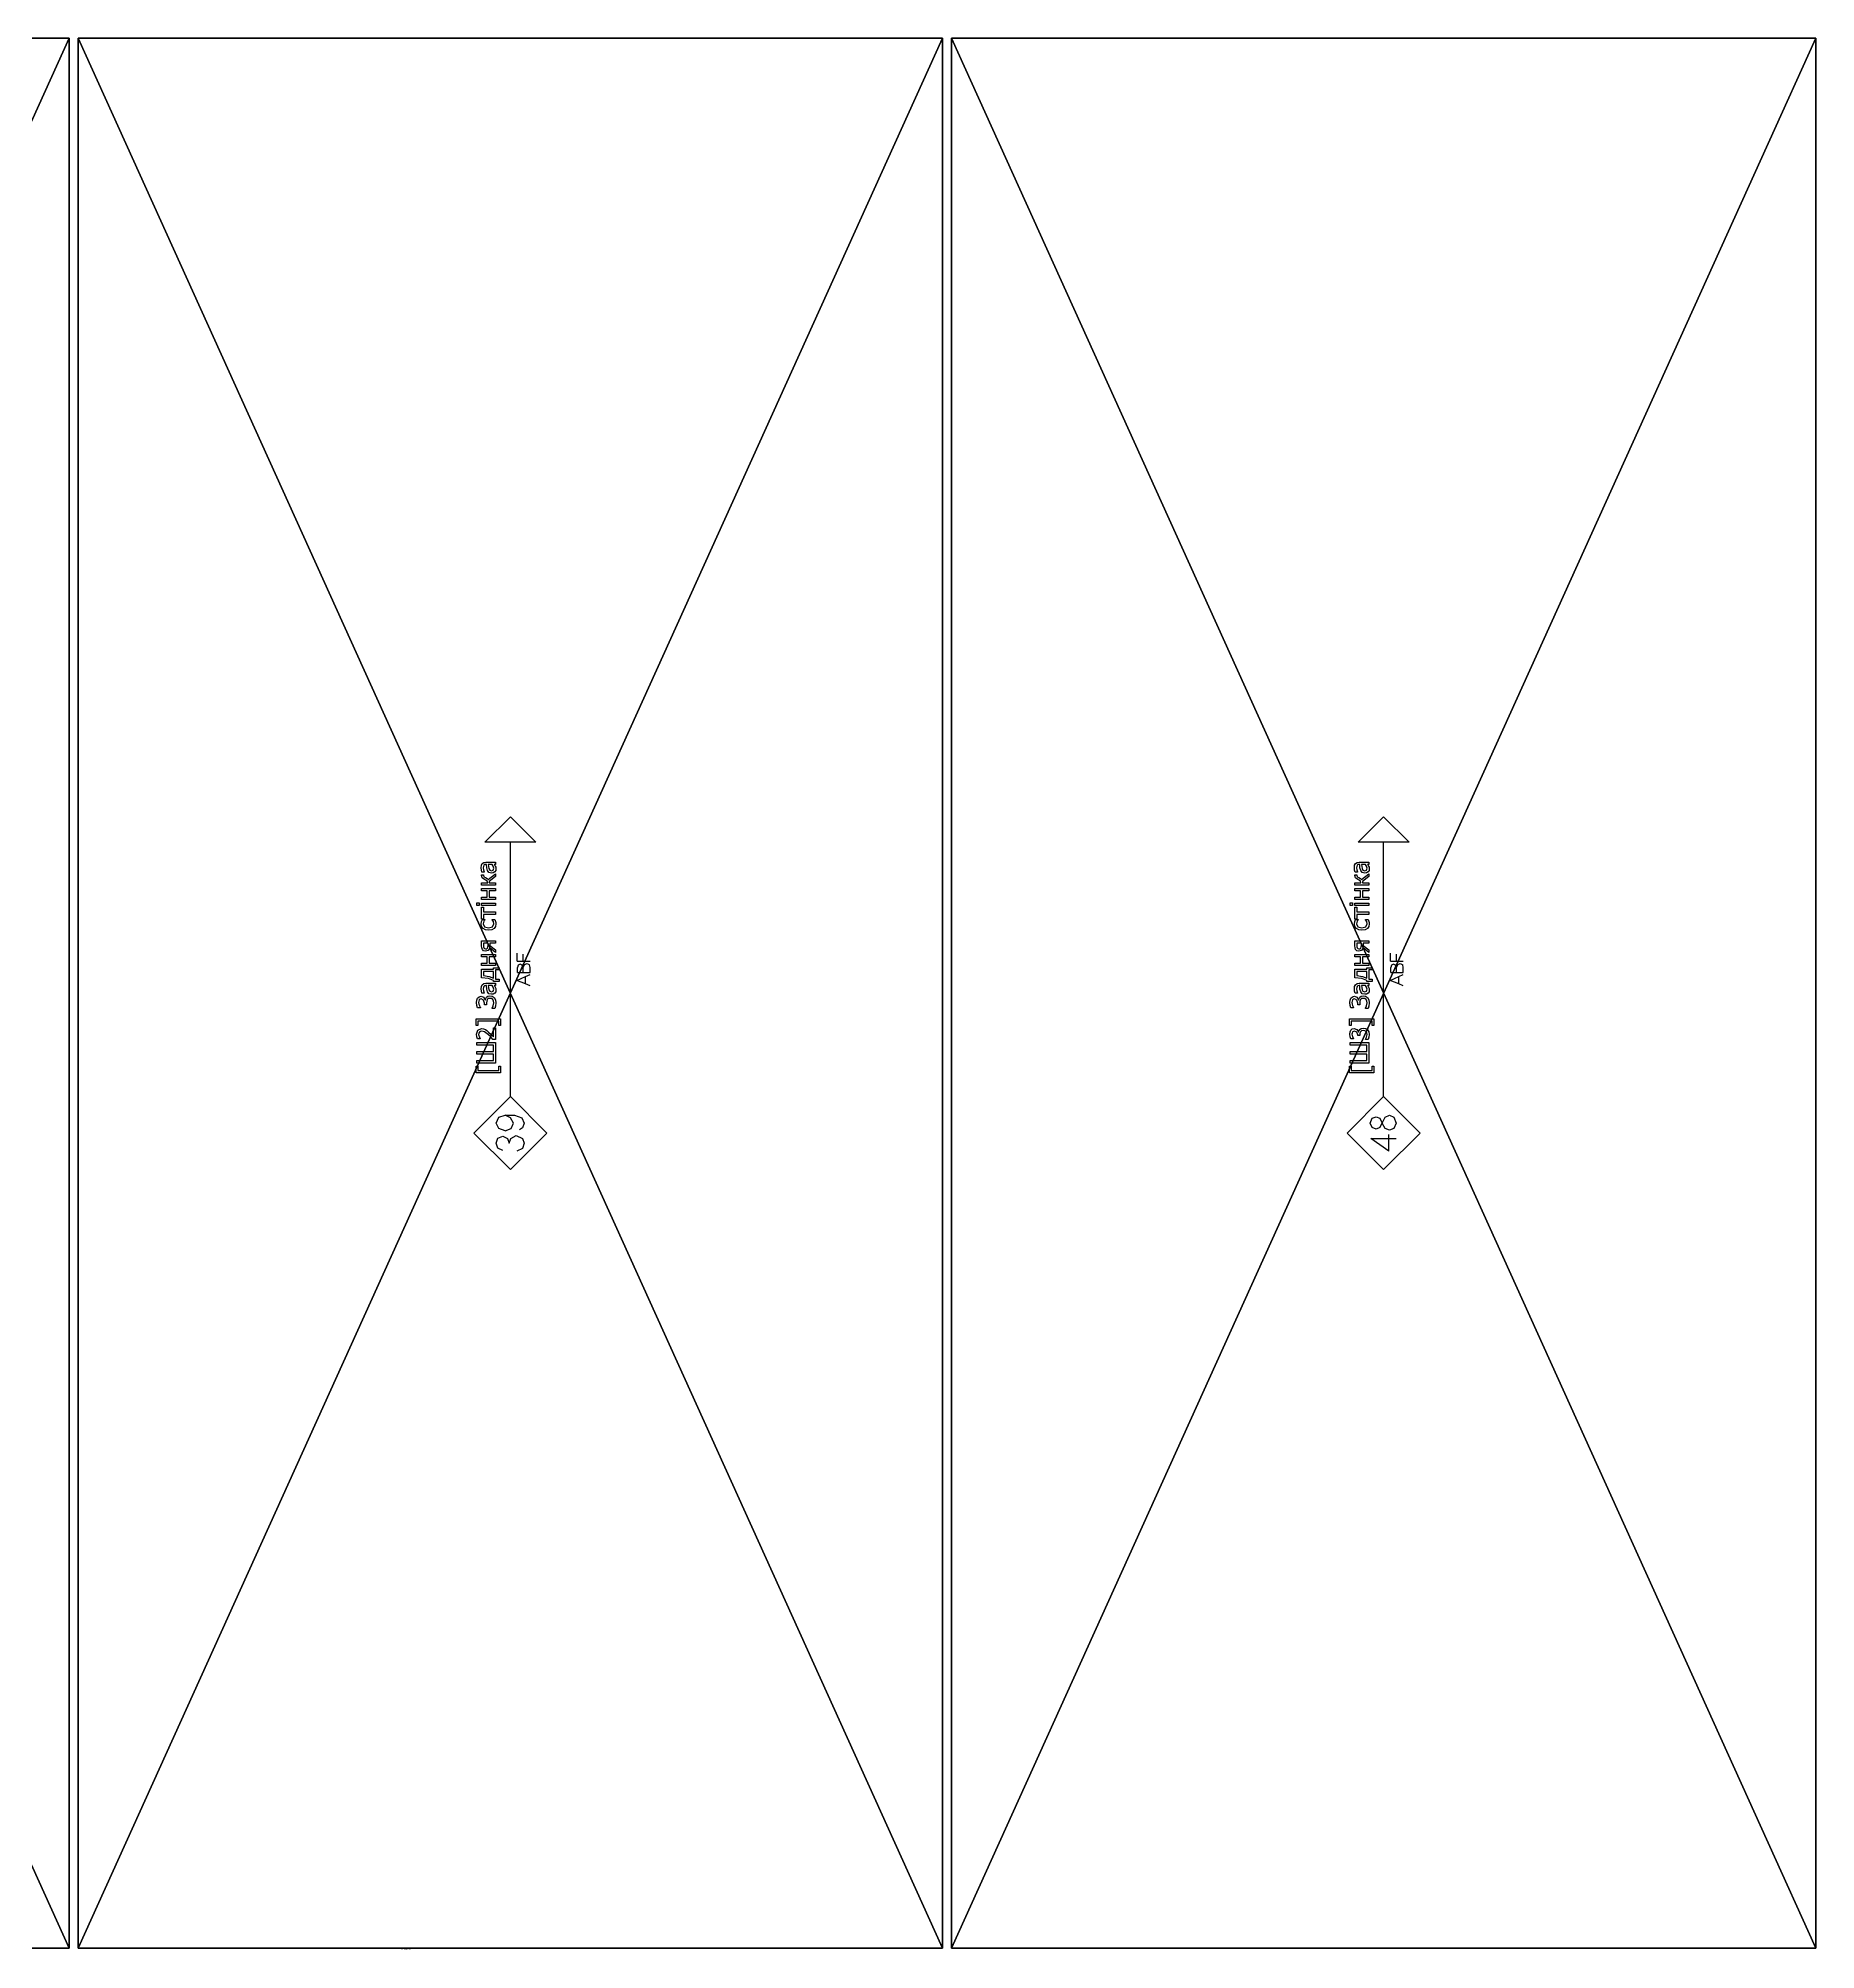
# Model space of a CAD drawing. Header units: millimetres. Extents: x -45532 to 18, y -11338 to 4436.
# Drawn here: x -4242 to -2292, y -2 to 2096 of the extents above; entities that cross this region are included whole.
import ezdxf

# ---------------------------------------------------------------- set-up
doc = ezdxf.new("R2010")
doc.units = ezdxf.units.MM
doc.header["$LTSCALE"] = 25.4
doc.layers.get('0').update_dxf_attribs({"true_color": 0xffffff})
for name, color, linetype, true_color in [('ABF_cuttingLines', 134, 'Continuous', 0x009987), ('ABF_edgeBanding', 252, 'Continuous', 0x777799), ('ABF_Label', 190, 'Continuous', 0x9900ff)]:
    doc.layers.add(name, color=color, linetype=linetype, true_color=true_color)

# ---------------------------------------------------------------- blocks, each defined once
blk = doc.blocks.new('Group1197#1')
at = {"layer": 'ABF_Label', "color": 0}
for p, q in [((-55.5, 6.9), (-55.5, 23.9)), ((-55.5, 23.9), (-50.9, 23.9)), ((-50.9, 22.7), (-53.9, 22.7)), ((-53.9, 22.7), (-53.9, 8.1)), ((-50.9, 23.9), (-50.9, 22.7)), ((-48.7, 10.3), (-48.7, 23.3)), ((-48.7, 23.3), (-47, 23.3)), ((-47, 23.3), (-47, 11.8)), ((-42.4, 11.8), (-42.4, 23.3)), ((-42.4, 23.3), (-40.7, 23.3)), ((-40.7, 23.3), (-40.7, 11.8)), ((-36.2, 11.8), (-36.2, 23.3)), ((-36.2, 23.3), (-34.4, 23.3)), ((-34.4, 23.3), (-34.4, 10.3)), ((-31.9, 22.8), (-30.4, 23.4)), ((-31.9, 21), (-31.9, 22.8)), ((-31.8, 21), (-31.9, 21)), ((-31.2, 21.3), (-31.8, 21)), ((-30.5, 21.7), (-31.2, 21.3)), ((-29.6, 22), (-30.5, 21.7)), ((-30.4, 23.4), (-28.5, 23.6)), ((-28.6, 22.1), (-29.6, 22)), ((-29.6, 16.6), (-29.6, 18.1)), ((-29.6, 18.1), (-29, 18.1)), ((-28.9, 16.6), (-29.6, 16.6)), ((-29, 18.1), (-27.1, 18.6)), ((-27.8, 16.5), (-28.9, 16.6)), ((-27.8, 22), (-28.6, 22.1)), ((-28.5, 23.6), (-27, 23.4)), ((-27, 21.7), (-27.8, 22)), ((-26.9, 16.2), (-27.8, 16.5)), ((-27.1, 18.6), (-26.4, 20.3)), ((-27, 23.4), (-25.8, 22.9)), ((-26.6, 21.1), (-27, 21.7)), ((-25.3, 18.6), (-27, 17.5)), ((-27, 17.5), (-27, 17.4)), ((-27, 17.4), (-26.1, 17.1)), ((-26.3, 15.5), (-26.9, 16.2)), ((-26.4, 20.3), (-26.6, 21.1)), ((-26.1, 14.3), (-26.3, 15.5)), ((-26.3, 13.1), (-26.1, 14.3)), ((-26.1, 17.1), (-25.3, 16.6)), ((-25.8, 22.9), (-24.9, 21.9)), ((-24.6, 20.5), (-25.3, 18.6)), ((-25.3, 16.6), (-24.6, 15.6)), ((-24.9, 21.9), (-24.6, 20.5)), ((-24.6, 15.6), (-24.3, 14.2)), ((-24.3, 14.2), (-24.6, 12.5)), ((-22.5, 22.7), (-22.5, 23.9)), ((-22.5, 23.9), (-17.9, 23.9)), ((-19.4, 22.7), (-22.5, 22.7)), ((-19.4, 8.1), (-19.4, 22.7)), ((-17.9, 23.9), (-17.9, 6.9)), ((-10.2, 22.8), (-8.5, 23.3)), ((-10.2, 20.9), (-10.2, 22.8)), ((-10, 20.9), (-10.2, 20.9)), ((-9.5, 21.2), (-10, 20.9)), ((-8.7, 21.6), (-9.5, 21.2)), ((-7.7, 21.9), (-8.7, 21.6)), ((-8.5, 23.3), (-6.5, 23.6)), ((-8.2, 16.6), (-8.2, 18.1)), ((-8.2, 18.1), (-7, 18.1)), ((-6.8, 16.6), (-8.2, 16.6)), ((-6.6, 22.1), (-7.7, 21.9)), ((-7, 18.1), (-4.8, 18.6)), ((-5.5, 16.5), (-6.8, 16.6)), ((-5.6, 22), (-6.6, 22.1)), ((-6.5, 23.6), (-4.8, 23.4)), ((-4.7, 21.7), (-5.6, 22)), ((-4.5, 16.1), (-5.5, 16.5)), ((-4.8, 23.4), (-3.4, 22.8)), ((-4.8, 18.6), (-3.9, 20.3)), ((-4.1, 21.1), (-4.7, 21.7)), ((-2.8, 18.6), (-4.7, 17.6)), ((-4.7, 17.6), (-4.7, 17.4)), ((-4.7, 17.4), (-3.7, 17.1)), ((-3.8, 15.4), (-4.5, 16.1)), ((-3.9, 20.3), (-4.1, 21.1)), ((-3.6, 14.3), (-3.8, 15.4)), ((-3.8, 13.1), (-3.6, 14.3)), ((-3.7, 17.1), (-2.8, 16.6)), ((-3.4, 22.8), (-2.5, 21.8)), ((-2.1, 20.4), (-2.8, 18.6)), ((-2.8, 16.6), (-2.1, 15.6)), ((-2.5, 21.8), (-2.1, 20.4)), ((-2.1, 15.6), (-1.8, 14.2)), ((-1.8, 14.2), (-2.1, 12.6)), ((-0.8, 13.1), (-0.4, 14.9)), ((-0.4, 14.9), (1, 16)), ((0, 19.9), (1.3, 20.2)), ((0, 18.2), (0, 19.9)), ((0.1, 18.2), (0, 18.2)), ((1.6, 18.7), (0.1, 18.2)), ((1.3, 14.4), (0.9, 13.2)), ((1, 16), (2.9, 16.5)), ((1.3, 20.2), (3, 20.3)), ((2.4, 15), (1.3, 14.4)), ((3, 18.9), (1.6, 18.7)), ((3.9, 15.3), (2.4, 15)), ((2.9, 16.5), (5.4, 16.7)), ((3, 20.3), (4.7, 20.2)), ((3.9, 18.8), (3, 18.9)), ((4.7, 18.5), (3.9, 18.8)), ((5.4, 15.4), (3.9, 15.3)), ((4.7, 20.2), (5.9, 19.6)), ((5.2, 18), (4.7, 18.5)), ((5.4, 17), (5.2, 18)), ((5.4, 16.7), (5.4, 17)), ((5.4, 12.7), (5.4, 15.4)), ((5.9, 19.6), (6.7, 18.5)), ((6.7, 18.5), (7, 17)), ((7, 17), (7, 10.3)), ((8.8, 11.7), (10.2, 15.3)), ((10.2, 15.3), (10.7, 20.1)), ((11.7, 14.7), (10.5, 11.7)), ((10.7, 20.1), (16.7, 20.1)), ((12.3, 18.7), (11.7, 14.7)), ((15.1, 18.7), (12.3, 18.7)), ((15.1, 11.7), (15.1, 18.7)), ((16.7, 20.1), (16.7, 11.7)), ((19.3, 10.3), (19.3, 20.1)), ((19.3, 20.1), (21, 20.1)), ((21, 20.1), (21, 16.1)), ((21, 16.1), (25.4, 16.1)), ((25.4, 14.7), (21, 14.7)), ((21, 14.7), (21, 10.3)), ((25.4, 16.1), (25.4, 20.1)), ((25.4, 20.1), (27, 20.1)), ((25.4, 10.3), (25.4, 14.7)), ((27, 20.1), (27, 10.3)), ((28.4, 10.3), (31.6, 14.3)), ((29.2, 17.3), (29.5, 18.6)), ((29.8, 15.4), (29.2, 17.3)), ((29.5, 18.6), (30.4, 19.5)), ((31.6, 14.3), (29.8, 15.4)), ((33.2, 14.2), (30.3, 10.3)), ((30.4, 19.5), (31.5, 19.9)), ((31.1, 17.9), (30.9, 17.2)), ((30.9, 17.2), (31, 16.5)), ((31, 16.5), (31.4, 15.9)), ((31.5, 18.5), (31.1, 17.9)), ((31.4, 15.9), (32.2, 15.6)), ((31.5, 19.9), (33, 20.1)), ((32.2, 18.7), (31.5, 18.5)), ((33.1, 18.8), (32.2, 18.7)), ((32.2, 15.6), (33.1, 15.5)), ((33, 20.1), (36.5, 20.1)), ((34.9, 18.8), (33.1, 18.8)), ((33.1, 15.5), (34.9, 15.5)), ((34.9, 14.2), (33.2, 14.2)), ((34.9, 15.5), (34.9, 18.8)), ((34.9, 10.3), (34.9, 14.2)), ((36.5, 20.1), (36.5, 10.3)), ((43.8, 15.2), (44.2, 17.4)), ((44.2, 12.9), (43.8, 15.2)), ((44.2, 17.4), (45.1, 19)), ((45.1, 19), (46.5, 20)), ((46.3, 17.9), (45.5, 15.2)), ((45.5, 15.2), (46.3, 12.5)), ((48.4, 18.9), (46.3, 17.9)), ((46.5, 20), (48.4, 20.3)), ((48.4, 20.3), (49.9, 20.1)), ((49.2, 18.7), (48.4, 18.9)), ((50.1, 18.4), (49.2, 18.7)), ((49.9, 20.1), (51.3, 19.5)), ((50.7, 18), (50.1, 18.4)), ((51.2, 17.7), (50.7, 18)), ((51.3, 17.7), (51.2, 17.7)), ((51.3, 19.5), (51.3, 17.7)), ((51.6, 18.6), (51.6, 20.1)), ((51.6, 20.1), (59.9, 20.1)), ((54.9, 18.6), (51.6, 18.6)), ((54.9, 10.3), (54.9, 18.6)), ((59.9, 18.6), (56.6, 18.6)), ((56.6, 18.6), (56.6, 10.3)), ((59.9, 20.1), (59.9, 18.6)), ((61.1, 21.7), (61.1, 23.4)), ((61.1, 23.4), (62.9, 23.4)), ((62.9, 21.7), (61.1, 21.7)), ((61.2, 10.3), (61.2, 20.1)), ((61.2, 20.1), (62.8, 20.1)), ((62.8, 20.1), (62.8, 10.3)), ((62.9, 23.4), (62.9, 21.7)), ((65.2, 10.3), (65.2, 20.1)), ((65.2, 20.1), (66.9, 20.1)), ((66.9, 20.1), (66.9, 16.1)), ((66.9, 16.1), (71.3, 16.1)), ((71.3, 14.7), (66.9, 14.7)), ((66.9, 14.7), (66.9, 10.3)), ((71.3, 16.1), (71.3, 20.1)), ((71.3, 20.1), (73, 20.1)), ((71.3, 10.3), (71.3, 14.7)), ((73, 20.1), (73, 10.3)), ((75.3, 10.3), (75.3, 20.1)), ((75.3, 20.1), (77, 20.1)), ((77, 20.1), (77, 15.8)), ((77, 15.8), (78.1, 16.1)), ((77.8, 14.8), (77, 14.8)), ((77, 14.8), (77, 10.3)), ((81.2, 10.3), (77.8, 14.8)), ((78.1, 16.1), (78.8, 17.1)), ((78.8, 17.1), (79.1, 17.6)), ((79.1, 17.6), (79.2, 18.1)), ((79.2, 18.1), (80.3, 19.6)), ((80, 16.1), (79.2, 15.5)), ((79.2, 15.5), (83.2, 10.3)), ((80.5, 17.3), (80, 16.1)), ((80.3, 19.6), (82.1, 20.1)), ((81.1, 18.4), (80.5, 17.3)), ((82.2, 18.7), (81.1, 18.4)), ((82.1, 20.1), (82.5, 20.1)), ((82.5, 18.7), (82.2, 18.7)), ((82.5, 20.1), (82.5, 18.7)), ((83.6, 13.1), (84, 14.9)), ((84, 14.9), (85.4, 16)), ((84.4, 19.9), (85.7, 20.2)), ((84.4, 18.2), (84.4, 19.9)), ((84.5, 18.2), (84.4, 18.2)), ((86, 18.7), (84.5, 18.2)), ((85.7, 14.4), (85.3, 13.2)), ((85.4, 16), (87.3, 16.5)), ((85.7, 20.2), (87.4, 20.3)), ((86.8, 15), (85.7, 14.4)), ((87.4, 18.9), (86, 18.7)), ((88.3, 15.3), (86.8, 15)), ((87.3, 16.5), (89.7, 16.7)), ((87.4, 20.3), (89.1, 20.2)), ((88.3, 18.8), (87.4, 18.9)), ((89.1, 18.5), (88.3, 18.8)), ((89.7, 15.4), (88.3, 15.3)), ((89.1, 20.2), (90.3, 19.6)), ((89.6, 18), (89.1, 18.5)), ((89.7, 17), (89.6, 18)), ((89.7, 16.7), (89.7, 17)), ((89.7, 12.7), (89.7, 15.4)), ((90.3, 19.6), (91.1, 18.5)), ((91.1, 18.5), (91.4, 17)), ((91.4, 17), (91.4, 10.3)), ((-110, -3.7), (-101.3, 9)), ((-101.3, 9), (-101.3, -3.7)), ((-94.7, 5.2), (-93.6, 8)), ((-93.6, 2.7), (-94.7, 5.2)), ((-94.3, -1), (-90.5, 1.1)), ((-93.6, 8), (-90.5, 9.3)), ((-93.6, 2.7), (-90.5, 1.1)), ((-90.5, 9.3), (-87.2, 8)), ((-87.2, 2.7), (-90.5, 1.1)), ((-90.5, 1.1), (-86.3, -1)), ((-87.2, 8), (-86.1, 5.2)), ((-86.1, 5.2), (-87.2, 2.7)), ((-72.1, 0), (105.2, 0)), ((-50.9, 6.9), (-55.5, 6.9)), ((-53.9, 8.1), (-50.9, 8.1)), ((-50.9, 8.1), (-50.9, 6.9)), ((-34.4, 10.3), (-48.7, 10.3)), ((-47, 11.8), (-42.4, 11.8)), ((-40.7, 11.8), (-36.2, 11.8)), ((-32.3, 10.8), (-32.3, 12.7)), ((-32.3, 12.7), (-32.1, 12.7)), ((-30.6, 10.3), (-32.3, 10.8)), ((-32.1, 12.7), (-30.7, 11.9)), ((-30.7, 11.9), (-28.8, 11.5)), ((-28.7, 10), (-30.6, 10.3)), ((-28.8, 11.5), (-27.7, 11.7)), ((-26.9, 10.3), (-28.7, 10)), ((-27.7, 11.7), (-26.8, 12.3)), ((-25.5, 11.2), (-26.9, 10.3)), ((-26.8, 12.3), (-26.3, 13.1)), ((-24.6, 12.5), (-25.5, 11.2)), ((-22.5, 6.9), (-22.5, 8.1)), ((-22.5, 8.1), (-19.4, 8.1)), ((-17.9, 6.9), (-22.5, 6.9)), ((-10.6, 10.8), (-10.6, 12.7)), ((-10.6, 12.7), (-10.5, 12.7)), ((-9, 10.3), (-10.6, 10.8)), ((-10.5, 12.7), (-8.8, 11.9)), ((-6.7, 10.1), (-9, 10.3)), ((-8.8, 11.9), (-6.7, 11.6)), ((-6.7, 11.6), (-5.5, 11.7)), ((-4.7, 10.4), (-6.7, 10.1)), ((-5.5, 11.7), (-4.4, 12.3)), ((-3.1, 11.2), (-4.7, 10.4)), ((-4.4, 12.3), (-3.8, 13.1)), ((-2.1, 12.6), (-3.1, 11.2)), ((-0.6, 11.9), (-0.8, 13.1)), ((0.1, 10.9), (-0.6, 11.9)), ((1, 10.2), (0.1, 10.9)), ((0.9, 13.2), (1.4, 12)), ((2.2, 10), (1, 10.2)), ((1.4, 12), (2.8, 11.5)), ((3.3, 10.1), (2.2, 10)), ((2.8, 11.5), (4.2, 11.9)), ((4.2, 10.5), (3.3, 10.1)), ((4.2, 11.9), (5.4, 12.7)), ((4.8, 10.9), (4.2, 10.5)), ((5.4, 11.3), (4.8, 10.9)), ((5.4, 10.3), (5.4, 11.3)), ((7, 10.3), (5.4, 10.3)), ((8.2, 7.9), (8.2, 11.7)), ((8.2, 11.7), (8.8, 11.7)), ((9.7, 7.9), (8.2, 7.9)), ((16.2, 10.3), (9.7, 10.3)), ((9.7, 10.3), (9.7, 7.9)), ((10.5, 11.7), (15.1, 11.7)), ((16.2, 7.9), (16.2, 10.3)), ((17.7, 7.9), (16.2, 7.9)), ((16.7, 11.7), (17.7, 11.7)), ((17.7, 11.7), (17.7, 7.9)), ((21, 10.3), (19.3, 10.3)), ((27, 10.3), (25.4, 10.3)), ((30.3, 10.3), (28.4, 10.3)), ((36.5, 10.3), (34.9, 10.3)), ((45.1, 11.3), (44.2, 12.9)), ((46.5, 10.4), (45.1, 11.3)), ((46.3, 12.5), (48.4, 11.5)), ((48.4, 10.1), (46.5, 10.4)), ((48.4, 11.5), (49.9, 11.8)), ((49.2, 10.1), (48.4, 10.1)), ((50, 10.3), (49.2, 10.1)), ((49.9, 11.8), (51.2, 12.7)), ((50.7, 10.6), (50, 10.3)), ((51.3, 10.8), (50.7, 10.6)), ((51.2, 12.7), (51.3, 12.7)), ((51.3, 12.7), (51.3, 10.8)), ((56.6, 10.3), (54.9, 10.3)), ((62.8, 10.3), (61.2, 10.3)), ((66.9, 10.3), (65.2, 10.3)), ((73, 10.3), (71.3, 10.3)), ((77, 10.3), (75.3, 10.3)), ((83.2, 10.3), (81.2, 10.3)), ((83.8, 11.9), (83.6, 13.1)), ((84.5, 10.9), (83.8, 11.9)), ((85.4, 10.2), (84.5, 10.9)), ((85.3, 13.2), (85.8, 12)), ((86.6, 10), (85.4, 10.2)), ((85.8, 12), (87.1, 11.5)), ((87.7, 10.1), (86.6, 10)), ((87.1, 11.5), (88.6, 11.9)), ((88.5, 10.5), (87.7, 10.1)), ((89.2, 10.9), (88.5, 10.5)), ((88.6, 11.9), (89.7, 12.7)), ((89.7, 11.3), (89.2, 10.9)), ((89.7, 10.3), (89.7, 11.3)), ((91.4, 10.3), (89.7, 10.3)), ((-110, -3.7), (-101.3, -3.7)), ((-101.3, -3.7), (-98.4, -3.7)), ((-101.3, -3.7), (-101.3, -8.8)), ((-95.5, -4), (-94.3, -1)), ((-94.3, -7.1), (-95.5, -4)), ((-90.5, -8.8), (-94.3, -7.1)), ((-86.3, -7.1), (-90.5, -8.8)), ((-86.3, -1), (-85.1, -4)), ((-85.1, -4), (-86.3, -7.1)), ((5.2, -13.7), (6.5, -10.6)), ((6.5, -10.6), (8.9, -4.6)), ((6.5, -10.6), (11.6, -10.6)), ((8.9, -4.6), (11.6, -10.6)), ((11.6, -10.6), (13, -13.7)), ((14.5, -4.9), (18, -4.9)), ((14.5, -4.9), (14.5, -9)), ((14.5, -9), (14.5, -13.7)), ((14.5, -9), (18, -9)), ((19.5, -5.4), (18, -4.9)), ((18, -9), (19.6, -8.3)), ((18, -9), (20, -9.9)), ((20.3, -6.8), (19.5, -5.4)), ((19.6, -8.3), (20.3, -6.8)), ((20.7, -11.6), (19.8, -13.4)), ((20, -9.9), (20.7, -11.6)), ((22.3, -4.8), (22.3, -9)), ((22.3, -4.8), (27.8, -4.8)), ((22.3, -9), (27.1, -9)), ((22.3, -9), (22.3, -13.7)), ((14.5, -13.7), (18, -13.7)), ((18, -13.7), (19.8, -13.4))]:
    blk.add_line(p, q, dxfattribs=at)
for points in [[(-72.1, 0, 0), (-97.5, -25.4, 0), (-122.9, 0, 0), (-97.5, 25.4, 0), (-72.1, 0, 0)], [(105.2, 17.8, 0), (122.9, 0, 0), (105.2, -17.8, 0), (105.2, 17.8, 0)]]:
    blk.add_polyline3d(points, close=True, dxfattribs=at)
blk = doc.blocks.new('Group1709#1')
at = {"layer": 'ABF_cuttingLines', "color": 0}
blk.add_polyline3d([(4432.7, 2096.5, 0), (3484.7, 2096.5, 0), (3484.7, 0.5, 0), (4432.7, 0.5, 0), (4432.7, 2096.5, 0)], close=True, dxfattribs=at)
blk = doc.blocks.new('_____ ______#22')
at = {"layer": 'ABF_cuttingLines', "color": 0}
for p, q in [((4432.7, 2096.5), (3484.7, 2096.5)), ((3484.7, 2096.5), (3484.7, 0.5)), ((4432.7, 2096.5, 3), (3484.7, 2096.5, 3)), ((3484.7, 2096.5, 3), (3484.7, 0.5, 3)), ((4432.7, 2096.5), (3484.7, 2096.5)), ((3484.7, 2096.5), (3484.7, 2096.5, 3)), ((4432.7, 2096.5, 3), (3484.7, 2096.5, 3)), ((3484.7, 2096.5), (3484.7, 0.5)), ((3484.7, 2096.5, 3), (3484.7, 0.5, 3)), ((3484.7, 2096.5), (3484.7, 2096.5, 3)), ((4432.7, 0.5), (4432.7, 2096.5)), ((4432.7, 0.5, 3), (4432.7, 2096.5, 3)), ((4432.7, 2096.5), (4432.7, 2096.5, 3)), ((4432.7, 0.5), (4432.7, 2096.5)), ((4432.7, 2096.5), (4432.7, 2096.5, 3)), ((4432.7, 0.5, 3), (4432.7, 2096.5, 3)), ((3484.7, 0.5), (4432.7, 0.5)), ((3484.7, 0.5, 3), (4432.7, 0.5, 3)), ((3484.7, 0.5), (3484.7, 0.5, 3)), ((3484.7, 0.5), (4432.7, 0.5)), ((3484.7, 0.5, 3), (4432.7, 0.5, 3)), ((3484.7, 0.5), (3484.7, 0.5, 3)), ((4432.7, 0.5), (4432.7, 0.5, 3)), ((4432.7, 0.5), (4432.7, 0.5, 3))]:
    blk.add_line(p, q, dxfattribs=at)
blk.add_blockref('Group1709#1', (0, 0, 3), dxfattribs=at)
at = {"layer": 'ABF_Label', "color": 0, "xscale": 1.574803149606299, "yscale": 1.574803149606299, "rotation": 90}
blk.add_blockref('Group1197#1', (3958.7, 1048.5, 3), dxfattribs=at)
at = {"color": 0}
mesh = blk.add_polyface(dxfattribs=at)
corners = [(4432.7, 2096.5), (3484.7, 0.5), (3484.7, 2096.5), (4432.7, 0.5)]
mesh.append_faces([[corners[k] for k in face] for face in [(0, 1, 2), (1, 0, 3)]], dxfattribs={"vtx0": -1, "color": 0})
at = {"color": 7, "true_color": 0xffffff}
mesh = blk.add_polyface(dxfattribs=at)
corners = [(4432.7, 0.5, 3), (3484.7, 2096.5, 3), (3484.7, 0.5, 3), (4432.7, 2096.5, 3)]
mesh.append_faces([[corners[k] for k in face] for face in [(0, 1, 2), (1, 0, 3)]], dxfattribs={"vtx0": -1, "color": 7})
at = {"color": 0}
mesh = blk.add_polyface(dxfattribs=at)
corners = [(3484.7, 2096.5, 3), (4432.7, 2096.5), (3484.7, 2096.5), (4432.7, 2096.5, 3)]
mesh.append_faces([[corners[k] for k in face] for face in [(0, 1, 2), (1, 0, 3)]], dxfattribs={"vtx0": -1, "color": 0})
mesh = blk.add_polyface(dxfattribs=at)
corners = [(3484.7, 2096.5, 3), (3484.7, 0.5), (3484.7, 0.5, 3), (3484.7, 2096.5)]
mesh.append_faces([[corners[k] for k in face] for face in [(0, 1, 2), (1, 0, 3)]], dxfattribs={"vtx0": -1, "color": 0})
mesh = blk.add_polyface(dxfattribs=at)
corners = [(4432.7, 2096.5), (4432.7, 0.5, 3), (4432.7, 0.5), (4432.7, 2096.5, 3)]
mesh.append_faces([[corners[k] for k in face] for face in [(0, 1, 2), (1, 0, 3)]], dxfattribs={"vtx0": -1, "color": 0})
mesh = blk.add_polyface(dxfattribs=at)
corners = [(4432.7, 0.5, 3), (3484.7, 0.5), (4432.7, 0.5), (3484.7, 0.5, 3)]
mesh.append_faces([[corners[k] for k in face] for face in [(0, 1, 2), (1, 0, 3)]], dxfattribs={"vtx0": -1, "color": 0})
blk = doc.blocks.new('Group1179#1')
at = {"layer": 'ABF_Label', "color": 0}
for p, q in [((-55.5, 6.9), (-55.5, 23.9)), ((-55.5, 23.9), (-50.9, 23.9)), ((-50.9, 22.7), (-53.9, 22.7)), ((-53.9, 22.7), (-53.9, 8.1)), ((-50.9, 23.9), (-50.9, 22.7)), ((-48.7, 10.3), (-48.7, 23.3)), ((-48.7, 23.3), (-47, 23.3)), ((-47, 23.3), (-47, 11.8)), ((-42.4, 11.8), (-42.4, 23.3)), ((-42.4, 23.3), (-40.7, 23.3)), ((-40.7, 23.3), (-40.7, 11.8)), ((-36.2, 11.8), (-36.2, 23.3)), ((-36.2, 23.3), (-34.4, 23.3)), ((-34.4, 23.3), (-34.4, 10.3)), ((-32.2, 12.1), (-30.5, 13.7)), ((-31.9, 22.8), (-30.4, 23.3)), ((-31.9, 21), (-31.9, 22.8)), ((-31.8, 21), (-31.9, 21)), ((-31.2, 21.3), (-31.8, 21)), ((-30.5, 21.7), (-31.2, 21.3)), ((-29.6, 22), (-30.5, 21.7)), ((-30.5, 13.7), (-29, 15.3)), ((-30.4, 23.3), (-28.5, 23.6)), ((-28.7, 22.1), (-29.6, 22)), ((-29, 15.3), (-27, 17.9)), ((-27.1, 15.2), (-28.9, 13.3)), ((-27.8, 22), (-28.7, 22.1)), ((-28.5, 23.6), (-25.7, 22.6)), ((-27.1, 21.6), (-27.8, 22)), ((-26.6, 20.9), (-27.1, 21.6)), ((-26.1, 16.3), (-27.1, 15.2)), ((-27, 17.9), (-26.4, 19.9)), ((-26.4, 19.9), (-26.6, 20.9)), ((-25.3, 17.4), (-26.1, 16.3)), ((-25.7, 22.6), (-24.7, 20)), ((-24.8, 18.6), (-25.3, 17.4)), ((-24.7, 20), (-24.8, 18.6)), ((-22.5, 22.7), (-22.5, 23.9)), ((-22.5, 23.9), (-17.9, 23.9)), ((-19.4, 22.7), (-22.5, 22.7)), ((-19.4, 8.1), (-19.4, 22.7)), ((-17.9, 23.9), (-17.9, 6.9)), ((-10.2, 22.8), (-8.5, 23.3)), ((-10.2, 20.9), (-10.2, 22.8)), ((-10, 20.9), (-10.2, 20.9)), ((-9.5, 21.2), (-10, 20.9)), ((-8.7, 21.6), (-9.5, 21.2)), ((-7.7, 21.9), (-8.7, 21.6)), ((-8.5, 23.3), (-6.5, 23.6)), ((-8.2, 16.6), (-8.2, 18.1)), ((-8.2, 18.1), (-7, 18.1)), ((-6.8, 16.6), (-8.2, 16.6)), ((-6.6, 22.1), (-7.7, 21.9)), ((-7, 18.1), (-4.8, 18.6)), ((-5.5, 16.5), (-6.8, 16.6)), ((-5.6, 22), (-6.6, 22.1)), ((-6.5, 23.6), (-4.8, 23.4)), ((-4.7, 21.7), (-5.6, 22)), ((-4.5, 16.1), (-5.5, 16.5)), ((-4.8, 23.4), (-3.4, 22.8)), ((-4.8, 18.6), (-3.9, 20.3)), ((-4.1, 21.1), (-4.7, 21.7)), ((-2.8, 18.6), (-4.7, 17.6)), ((-4.7, 17.6), (-4.7, 17.4)), ((-4.7, 17.4), (-3.7, 17.1)), ((-3.8, 15.4), (-4.5, 16.1)), ((-3.9, 20.3), (-4.1, 21.1)), ((-3.6, 14.3), (-3.8, 15.4)), ((-3.8, 13.1), (-3.6, 14.3)), ((-3.7, 17.1), (-2.8, 16.6)), ((-3.4, 22.8), (-2.5, 21.8)), ((-2.1, 20.4), (-2.8, 18.6)), ((-2.8, 16.6), (-2.1, 15.6)), ((-2.5, 21.8), (-2.1, 20.4)), ((-2.1, 15.6), (-1.8, 14.2)), ((-1.8, 14.2), (-2.1, 12.6)), ((-0.8, 13.1), (-0.4, 14.9)), ((-0.4, 14.9), (1, 16)), ((0, 19.9), (1.3, 20.2)), ((0, 18.2), (0, 19.9)), ((0.1, 18.2), (0, 18.2)), ((1.6, 18.7), (0.1, 18.2)), ((1.3, 14.4), (0.9, 13.2)), ((1, 16), (2.9, 16.5)), ((1.3, 20.2), (3, 20.3)), ((2.4, 15), (1.3, 14.4)), ((3, 18.9), (1.6, 18.7)), ((3.9, 15.3), (2.4, 15)), ((2.9, 16.5), (5.4, 16.7)), ((3, 20.3), (4.7, 20.2)), ((3.9, 18.8), (3, 18.9)), ((4.7, 18.5), (3.9, 18.8)), ((5.4, 15.4), (3.9, 15.3)), ((4.7, 20.2), (5.9, 19.6)), ((5.2, 18), (4.7, 18.5)), ((5.4, 17), (5.2, 18)), ((5.4, 16.7), (5.4, 17)), ((5.4, 12.7), (5.4, 15.4)), ((5.9, 19.6), (6.7, 18.5)), ((6.7, 18.5), (7, 17)), ((7, 17), (7, 10.3)), ((8.8, 11.7), (10.2, 15.3)), ((10.2, 15.3), (10.7, 20.1)), ((11.7, 14.7), (10.5, 11.7)), ((10.7, 20.1), (16.7, 20.1)), ((12.3, 18.7), (11.7, 14.7)), ((15.1, 18.7), (12.3, 18.7)), ((15.1, 11.7), (15.1, 18.7)), ((16.7, 20.1), (16.7, 11.7)), ((19.3, 10.3), (19.3, 20.1)), ((19.3, 20.1), (21, 20.1)), ((21, 20.1), (21, 16.1)), ((21, 16.1), (25.4, 16.1)), ((25.4, 14.7), (21, 14.7)), ((21, 14.7), (21, 10.3)), ((25.4, 16.1), (25.4, 20.1)), ((25.4, 20.1), (27, 20.1)), ((25.4, 10.3), (25.4, 14.7)), ((27, 20.1), (27, 10.3)), ((28.4, 10.3), (31.6, 14.3)), ((29.2, 17.3), (29.5, 18.6)), ((29.8, 15.4), (29.2, 17.3)), ((29.5, 18.6), (30.4, 19.5)), ((31.6, 14.3), (29.8, 15.4)), ((33.2, 14.2), (30.3, 10.3)), ((30.4, 19.5), (31.5, 19.9)), ((31.1, 17.9), (30.9, 17.2)), ((30.9, 17.2), (31, 16.5)), ((31, 16.5), (31.4, 15.9)), ((31.5, 18.5), (31.1, 17.9)), ((31.4, 15.9), (32.2, 15.6)), ((31.5, 19.9), (33, 20.1)), ((32.2, 18.7), (31.5, 18.5)), ((33.1, 18.8), (32.2, 18.7)), ((32.2, 15.6), (33.1, 15.5)), ((33, 20.1), (36.5, 20.1)), ((34.9, 18.8), (33.1, 18.8)), ((33.1, 15.5), (34.9, 15.5)), ((34.9, 14.2), (33.2, 14.2)), ((34.9, 15.5), (34.9, 18.8)), ((34.9, 10.3), (34.9, 14.2)), ((36.5, 20.1), (36.5, 10.3)), ((43.8, 15.2), (44.2, 17.4)), ((44.2, 12.9), (43.8, 15.2)), ((44.2, 17.4), (45.1, 19)), ((45.1, 19), (46.5, 20)), ((46.3, 17.9), (45.5, 15.2)), ((45.5, 15.2), (46.3, 12.5)), ((48.4, 18.9), (46.3, 17.9)), ((46.5, 20), (48.4, 20.3)), ((48.4, 20.3), (49.9, 20.1)), ((49.2, 18.7), (48.4, 18.9)), ((50.1, 18.4), (49.2, 18.7)), ((49.9, 20.1), (51.3, 19.5)), ((50.7, 18), (50.1, 18.4)), ((51.2, 17.7), (50.7, 18)), ((51.3, 17.7), (51.2, 17.7)), ((51.3, 19.5), (51.3, 17.7)), ((51.6, 18.6), (51.6, 20.1)), ((51.6, 20.1), (59.9, 20.1)), ((54.9, 18.6), (51.6, 18.6)), ((54.9, 10.3), (54.9, 18.6)), ((59.9, 18.6), (56.6, 18.6)), ((56.6, 18.6), (56.6, 10.3)), ((59.9, 20.1), (59.9, 18.6)), ((61.1, 21.7), (61.1, 23.4)), ((61.1, 23.4), (62.9, 23.4)), ((62.9, 21.7), (61.1, 21.7)), ((61.2, 10.3), (61.2, 20.1)), ((61.2, 20.1), (62.8, 20.1)), ((62.8, 20.1), (62.8, 10.3)), ((62.9, 23.4), (62.9, 21.7)), ((65.2, 10.3), (65.2, 20.1)), ((65.2, 20.1), (66.9, 20.1)), ((66.9, 20.1), (66.9, 16.1)), ((66.9, 16.1), (71.3, 16.1)), ((71.3, 14.7), (66.9, 14.7)), ((66.9, 14.7), (66.9, 10.3)), ((71.3, 16.1), (71.3, 20.1)), ((71.3, 20.1), (73, 20.1)), ((71.3, 10.3), (71.3, 14.7)), ((73, 20.1), (73, 10.3)), ((75.3, 10.3), (75.3, 20.1)), ((75.3, 20.1), (77, 20.1)), ((77, 20.1), (77, 15.8)), ((77, 15.8), (78.1, 16.1)), ((77.8, 14.8), (77, 14.8)), ((77, 14.8), (77, 10.3)), ((81.2, 10.3), (77.8, 14.8)), ((78.1, 16.1), (78.8, 17.1)), ((78.8, 17.1), (79.1, 17.6)), ((79.1, 17.6), (79.2, 18.1)), ((79.2, 18.1), (80.3, 19.6)), ((80, 16.1), (79.2, 15.5)), ((79.2, 15.5), (83.2, 10.3)), ((80.5, 17.3), (80, 16.1)), ((80.3, 19.6), (82.1, 20.1)), ((81.1, 18.4), (80.5, 17.3)), ((82.2, 18.7), (81.1, 18.4)), ((82.1, 20.1), (82.5, 20.1)), ((82.5, 18.7), (82.2, 18.7)), ((82.5, 20.1), (82.5, 18.7)), ((83.6, 13.1), (84, 14.9)), ((84, 14.9), (85.4, 16)), ((84.4, 19.9), (85.7, 20.2)), ((84.4, 18.2), (84.4, 19.9)), ((84.5, 18.2), (84.4, 18.2)), ((86, 18.7), (84.5, 18.2)), ((85.7, 14.4), (85.3, 13.2)), ((85.4, 16), (87.3, 16.5)), ((85.7, 20.2), (87.4, 20.3)), ((86.8, 15), (85.7, 14.4)), ((87.4, 18.9), (86, 18.7)), ((88.3, 15.3), (86.8, 15)), ((87.3, 16.5), (89.7, 16.7)), ((87.4, 20.3), (89.1, 20.2)), ((88.3, 18.8), (87.4, 18.9)), ((89.1, 18.5), (88.3, 18.8)), ((89.7, 15.4), (88.3, 15.3)), ((89.1, 20.2), (90.3, 19.6)), ((89.6, 18), (89.1, 18.5)), ((89.7, 17), (89.6, 18)), ((89.7, 16.7), (89.7, 17)), ((89.7, 12.7), (89.7, 15.4)), ((90.3, 19.6), (91.1, 18.5)), ((91.1, 18.5), (91.4, 17)), ((91.4, 17), (91.4, 10.3)), ((-109.7, 5.2), (-107.9, 8.7)), ((-107.9, 8.7), (-104.5, 9.8)), ((-104.5, 9.8), (-101.1, 8.7)), ((-101.3, 2), (-104.5, 0.9)), ((-104.5, 0.9), (-101.3, -0.3)), ((-99.7, 5.2), (-101.3, 2)), ((-101.1, 8.7), (-99.7, 5.2)), ((-95.9, 3.7), (-94.3, 8.1)), ((-95.9, 3.7), (-94.3, -0.6)), ((-94.3, 8.1), (-90.5, 9.9)), ((-90.5, 9.9), (-86.5, 8.1)), ((-86.8, -0.2), (-85.1, 3.7)), ((-86.5, 8.1), (-85.1, 3.7)), ((-85.1, 3.7), (-85.1, -2.8)), ((-72.1, 0), (105.2, 0)), ((-50.9, 6.9), (-55.5, 6.9)), ((-53.9, 8.1), (-50.9, 8.1)), ((-50.9, 8.1), (-50.9, 6.9)), ((-34.4, 10.3), (-48.7, 10.3)), ((-47, 11.8), (-42.4, 11.8)), ((-40.7, 11.8), (-36.2, 11.8)), ((-32.2, 10.3), (-32.2, 12.1)), ((-24.1, 10.3), (-32.2, 10.3)), ((-28.9, 13.3), (-30.5, 11.8)), ((-30.5, 11.8), (-24.1, 11.8)), ((-24.1, 11.8), (-24.1, 10.3)), ((-22.5, 6.9), (-22.5, 8.1)), ((-22.5, 8.1), (-19.4, 8.1)), ((-17.9, 6.9), (-22.5, 6.9)), ((-10.6, 10.8), (-10.6, 12.7)), ((-10.6, 12.7), (-10.5, 12.7)), ((-9, 10.3), (-10.6, 10.8)), ((-10.5, 12.7), (-8.8, 11.9)), ((-6.7, 10.1), (-9, 10.3)), ((-8.8, 11.9), (-6.7, 11.6)), ((-6.7, 11.6), (-5.5, 11.7)), ((-4.7, 10.4), (-6.7, 10.1)), ((-5.5, 11.7), (-4.4, 12.3)), ((-3.1, 11.2), (-4.7, 10.4)), ((-4.4, 12.3), (-3.8, 13.1)), ((-2.1, 12.6), (-3.1, 11.2)), ((-0.6, 11.9), (-0.8, 13.1)), ((0.1, 10.9), (-0.6, 11.9)), ((1, 10.2), (0.1, 10.9)), ((0.9, 13.2), (1.4, 12)), ((2.2, 10), (1, 10.2)), ((1.4, 12), (2.8, 11.5)), ((3.3, 10.1), (2.2, 10)), ((2.8, 11.5), (4.2, 11.9)), ((4.2, 10.5), (3.3, 10.1)), ((4.2, 11.9), (5.4, 12.7)), ((4.8, 10.9), (4.2, 10.5)), ((5.4, 11.3), (4.8, 10.9)), ((5.4, 10.3), (5.4, 11.3)), ((7, 10.3), (5.4, 10.3)), ((8.2, 7.9), (8.2, 11.7)), ((8.2, 11.7), (8.8, 11.7)), ((9.7, 7.9), (8.2, 7.9)), ((16.2, 10.3), (9.7, 10.3)), ((9.7, 10.3), (9.7, 7.9)), ((10.5, 11.7), (15.1, 11.7)), ((16.2, 7.9), (16.2, 10.3)), ((17.7, 7.9), (16.2, 7.9)), ((16.7, 11.7), (17.7, 11.7)), ((17.7, 11.7), (17.7, 7.9)), ((21, 10.3), (19.3, 10.3)), ((27, 10.3), (25.4, 10.3)), ((30.3, 10.3), (28.4, 10.3)), ((36.5, 10.3), (34.9, 10.3)), ((45.1, 11.3), (44.2, 12.9)), ((46.5, 10.4), (45.1, 11.3)), ((46.3, 12.5), (48.4, 11.5)), ((48.4, 10.1), (46.5, 10.4)), ((48.4, 11.5), (49.9, 11.8)), ((49.2, 10.1), (48.4, 10.1)), ((50, 10.3), (49.2, 10.1)), ((49.9, 11.8), (51.2, 12.7)), ((50.7, 10.6), (50, 10.3)), ((51.3, 10.8), (50.7, 10.6)), ((51.2, 12.7), (51.3, 12.7)), ((51.3, 12.7), (51.3, 10.8)), ((56.6, 10.3), (54.9, 10.3)), ((62.8, 10.3), (61.2, 10.3)), ((66.9, 10.3), (65.2, 10.3)), ((73, 10.3), (71.3, 10.3)), ((77, 10.3), (75.3, 10.3)), ((83.2, 10.3), (81.2, 10.3)), ((83.8, 11.9), (83.6, 13.1)), ((84.5, 10.9), (83.8, 11.9)), ((85.4, 10.2), (84.5, 10.9)), ((85.3, 13.2), (85.8, 12)), ((86.6, 10), (85.4, 10.2)), ((85.8, 12), (87.1, 11.5)), ((87.7, 10.1), (86.6, 10)), ((87.1, 11.5), (88.6, 11.9)), ((88.5, 10.5), (87.7, 10.1)), ((89.2, 10.9), (88.5, 10.5)), ((88.6, 11.9), (89.7, 12.7)), ((89.7, 11.3), (89.2, 10.9)), ((89.7, 10.3), (89.7, 11.3)), ((91.4, 10.3), (89.7, 10.3)), ((-108.2, -8.4), (-110, -4.6)), ((-104.5, -9.7), (-108.2, -8.4)), ((-101.3, -8.4), (-104.5, -9.7)), ((-101.3, -0.3), (-99.1, -4)), ((-99.1, -4), (-101.3, -8.4)), ((-93.9, -8.4), (-95.2, -6.3)), ((-94.3, -0.6), (-90.5, -2.1)), ((-90.5, -9.7), (-93.9, -8.4)), ((-90.5, -2.1), (-86.8, -0.2)), ((-86.8, -8), (-90.5, -9.7)), ((-85.1, -2.8), (-86.8, -8)), ((5.2, -13.7), (6.5, -10.6)), ((6.5, -10.6), (8.9, -4.6)), ((6.5, -10.6), (11.6, -10.6)), ((8.9, -4.6), (11.6, -10.6)), ((11.6, -10.6), (13, -13.7)), ((14.5, -4.9), (18, -4.9)), ((14.5, -4.9), (14.5, -9)), ((14.5, -9), (14.5, -13.7)), ((14.5, -9), (18, -9)), ((19.5, -5.4), (18, -4.9)), ((18, -9), (19.6, -8.3)), ((18, -9), (20, -9.9)), ((20.3, -6.8), (19.5, -5.4)), ((19.6, -8.3), (20.3, -6.8)), ((20.7, -11.6), (19.8, -13.4)), ((20, -9.9), (20.7, -11.6)), ((22.3, -4.8), (22.3, -9)), ((22.3, -4.8), (27.8, -4.8)), ((22.3, -9), (27.1, -9)), ((22.3, -9), (22.3, -13.7)), ((14.5, -13.7), (18, -13.7)), ((18, -13.7), (19.8, -13.4))]:
    blk.add_line(p, q, dxfattribs=at)
for points in [[(-72.1, 0, 0), (-97.5, -25.4, 0), (-122.9, 0, 0), (-97.5, 25.4, 0), (-72.1, 0, 0)], [(105.2, 17.8, 0), (122.9, 0, 0), (105.2, -17.8, 0), (105.2, 17.8, 0)]]:
    blk.add_polyline3d(points, close=True, dxfattribs=at)
blk = doc.blocks.new('Group1710#1')
at = {"layer": 'ABF_cuttingLines', "color": 0}
blk.add_polyline3d([(3154.9, 2096.5, 0), (2206.9, 2096.5, 0), (2206.9, 0.5, 0), (3154.9, 0.5, 0), (3154.9, 2096.5, 0)], close=True, dxfattribs=at)
blk = doc.blocks.new('_____ ______#23')
at = {"layer": 'ABF_cuttingLines', "color": 0}
for p, q in [((3154.9, 2096.5), (2206.9, 2096.5)), ((2206.9, 2096.5), (2206.9, 0.5)), ((3154.9, 2096.5, 3), (2206.9, 2096.5, 3)), ((2206.9, 2096.5, 3), (2206.9, 0.5, 3)), ((3154.9, 2096.5), (2206.9, 2096.5)), ((2206.9, 2096.5), (2206.9, 2096.5, 3)), ((3154.9, 2096.5, 3), (2206.9, 2096.5, 3)), ((2206.9, 2096.5), (2206.9, 0.5)), ((2206.9, 2096.5, 3), (2206.9, 0.5, 3)), ((2206.9, 2096.5), (2206.9, 2096.5, 3)), ((3154.9, 0.5), (3154.9, 2096.5)), ((3154.9, 0.5, 3), (3154.9, 2096.5, 3)), ((3154.9, 2096.5), (3154.9, 2096.5, 3)), ((3154.9, 0.5), (3154.9, 2096.5)), ((3154.9, 2096.5), (3154.9, 2096.5, 3)), ((3154.9, 0.5, 3), (3154.9, 2096.5, 3)), ((2206.9, 0.5), (3154.9, 0.5)), ((2206.9, 0.5, 3), (3154.9, 0.5, 3)), ((2206.9, 0.5), (2206.9, 0.5, 3)), ((2206.9, 0.5), (3154.9, 0.5)), ((2206.9, 0.5, 3), (3154.9, 0.5, 3)), ((2206.9, 0.5), (2206.9, 0.5, 3)), ((3154.9, 0.5), (3154.9, 0.5, 3)), ((3154.9, 0.5), (3154.9, 0.5, 3))]:
    blk.add_line(p, q, dxfattribs=at)
blk.add_blockref('Group1710#1', (0, 0, 3), dxfattribs=at)
at = {"layer": 'ABF_Label', "color": 0, "xscale": 1.574803149606299, "yscale": 1.574803149606299, "rotation": 90}
blk.add_blockref('Group1179#1', (2680.9, 1048.5, 3), dxfattribs=at)
at = {"color": 0}
mesh = blk.add_polyface(dxfattribs=at)
corners = [(3154.9, 2096.5), (2206.9, 0.5), (2206.9, 2096.5), (3154.9, 0.5)]
mesh.append_faces([[corners[k] for k in face] for face in [(0, 1, 2), (1, 0, 3)]], dxfattribs={"vtx0": -1, "color": 0})
at = {"color": 7, "true_color": 0xffffff}
mesh = blk.add_polyface(dxfattribs=at)
corners = [(3154.9, 0.5, 3), (2206.9, 2096.5, 3), (2206.9, 0.5, 3), (3154.9, 2096.5, 3)]
mesh.append_faces([[corners[k] for k in face] for face in [(0, 1, 2), (1, 0, 3)]], dxfattribs={"vtx0": -1, "color": 7})
at = {"color": 0}
mesh = blk.add_polyface(dxfattribs=at)
corners = [(2206.9, 2096.5, 3), (3154.9, 2096.5), (2206.9, 2096.5), (3154.9, 2096.5, 3)]
mesh.append_faces([[corners[k] for k in face] for face in [(0, 1, 2), (1, 0, 3)]], dxfattribs={"vtx0": -1, "color": 0})
mesh = blk.add_polyface(dxfattribs=at)
corners = [(2206.9, 2096.5, 3), (2206.9, 0.5), (2206.9, 0.5, 3), (2206.9, 2096.5)]
mesh.append_faces([[corners[k] for k in face] for face in [(0, 1, 2), (1, 0, 3)]], dxfattribs={"vtx0": -1, "color": 0})
mesh = blk.add_polyface(dxfattribs=at)
corners = [(3154.9, 2096.5), (3154.9, 0.5, 3), (3154.9, 0.5), (3154.9, 2096.5, 3)]
mesh.append_faces([[corners[k] for k in face] for face in [(0, 1, 2), (1, 0, 3)]], dxfattribs={"vtx0": -1, "color": 0})
mesh = blk.add_polyface(dxfattribs=at)
corners = [(3154.9, 0.5, 3), (2206.9, 0.5), (3154.9, 0.5), (2206.9, 0.5, 3)]
mesh.append_faces([[corners[k] for k in face] for face in [(0, 1, 2), (1, 0, 3)]], dxfattribs={"vtx0": -1, "color": 0})
blk = doc.blocks.new('Group1711#1')
at = {"layer": 'ABF_cuttingLines', "color": 0}
blk.add_polyline3d([(1843.5, 2096.5, 0), (895.5, 2096.5, 0), (895.5, 0.5, 0), (1843.5, 0.5, 0), (1843.5, 2096.5, 0)], close=True, dxfattribs=at)
blk = doc.blocks.new('_____ ______#24')
at = {"layer": 'ABF_cuttingLines', "color": 0}
for p, q in [((1843.5, 2096.5), (895.5, 2096.5)), ((1843.5, 2096.5, 3), (895.5, 2096.5, 3)), ((1843.5, 2096.5), (895.5, 2096.5)), ((1843.5, 2096.5, 3), (895.5, 2096.5, 3)), ((1843.5, 0.5), (1843.5, 2096.5)), ((1843.5, 0.5, 3), (1843.5, 2096.5, 3)), ((1843.5, 2096.5), (1843.5, 2096.5, 3)), ((1843.5, 0.5), (1843.5, 2096.5)), ((1843.5, 2096.5), (1843.5, 2096.5, 3)), ((1843.5, 0.5, 3), (1843.5, 2096.5, 3)), ((895.5, 0.5), (1843.5, 0.5)), ((895.5, 0.5, 3), (1843.5, 0.5, 3)), ((895.5, 0.5), (1843.5, 0.5)), ((895.5, 0.5, 3), (1843.5, 0.5, 3)), ((1843.5, 0.5), (1843.5, 0.5, 3)), ((1843.5, 0.5), (1843.5, 0.5, 3))]:
    blk.add_line(p, q, dxfattribs=at)
ref = blk.add_blockref('Group1711#1', (0, 0, 3), dxfattribs=at)
ref.add_attrib('Skp_GroupInstanceName', '_ABF_cuttingLines', (0, 0), dxfattribs={"layer": '0', "height": 1})
at = {"color": 0}
mesh = blk.add_polyface(dxfattribs=at)
corners = [(1843.5, 2096.5), (895.5, 0.5), (895.5, 2096.5), (1843.5, 0.5)]
mesh.append_faces([[corners[k] for k in face] for face in [(0, 1, 2), (1, 0, 3)]], dxfattribs={"vtx0": -1, "color": 0})
at = {"color": 7, "true_color": 0xffffff}
mesh = blk.add_polyface(dxfattribs=at)
corners = [(1843.5, 0.5, 3), (895.5, 2096.5, 3), (895.5, 0.5, 3), (1843.5, 2096.5, 3)]
mesh.append_faces([[corners[k] for k in face] for face in [(0, 1, 2), (1, 0, 3)]], dxfattribs={"vtx0": -1, "color": 7})
at = {"color": 0}
mesh = blk.add_polyface(dxfattribs=at)
corners = [(895.5, 2096.5, 3), (1843.5, 2096.5), (895.5, 2096.5), (1843.5, 2096.5, 3)]
mesh.append_faces([[corners[k] for k in face] for face in [(0, 1, 2), (1, 0, 3)]], dxfattribs={"vtx0": -1, "color": 0})
mesh = blk.add_polyface(dxfattribs=at)
corners = [(1843.5, 2096.5), (1843.5, 0.5, 3), (1843.5, 0.5), (1843.5, 2096.5, 3)]
mesh.append_faces([[corners[k] for k in face] for face in [(0, 1, 2), (1, 0, 3)]], dxfattribs={"vtx0": -1, "color": 0})
mesh = blk.add_polyface(dxfattribs=at)
corners = [(1843.5, 0.5, 3), (895.5, 0.5), (1843.5, 0.5), (895.5, 0.5, 3)]
mesh.append_faces([[corners[k] for k in face] for face in [(0, 1, 2), (1, 0, 3)]], dxfattribs={"vtx0": -1, "color": 0})
blk = doc.blocks.new('_152684____0110_280010303_THICKNESS_3')
at = {"color": 0}
for name, p in [('_____ ______#22', (-6724.7, -0.5)), ('_____ ______#23', (-6404.9, -0.5)), ('_____ ______#24', (-6051.5, -0.5))]:
    blk.add_blockref(name, p, dxfattribs=at)
blk = doc.blocks.new('Group376#1')
blk = doc.blocks.new('Group378#1')
blk = doc.blocks.new('Group1139#1')
blk = doc.blocks.new('Group1714#1')
blk = doc.blocks.new('Group1715#1')
blk = doc.blocks.new('_____#83')
at = {"color": 0}
ref = blk.add_blockref('Group376#1', (-3077.2, 656.5, 18), dxfattribs=dict(at, rotation=180))
ref.add_attrib('Skp_GroupInstanceName', '_ABF_hingeCup', (0, 0), dxfattribs={"height": 1})
ref = blk.add_blockref('Group378#1', (-3077.2, 101.5, 18), dxfattribs=dict(at, rotation=180))
ref.add_attrib('Skp_GroupInstanceName', '_ABF_hingeCup', (0, 0), dxfattribs={"height": 1})
at = {"layer": 'ABF_cuttingLines', "color": 0}
ref = blk.add_blockref('Group1714#1', (0, 0, 18), dxfattribs=at)
ref.add_attrib('Skp_GroupInstanceName', '_ABF_cuttingLines', (0, 0), dxfattribs={"layer": '0', "height": 1})
at = {"layer": 'ABF_edgeBanding', "color": 0}
ref = blk.add_blockref('Group1715#1', (0, 0, 18), dxfattribs=at)
ref.add_attrib('Skp_GroupInstanceName', '_ABF_edgeBanding', (0, 0), dxfattribs={"layer": '0', "height": 1})
at = {"layer": 'ABF_Label', "color": 0}
ref = blk.add_blockref('Group1139#1', (-2840.7, 379, 18), dxfattribs=dict(at, xscale=1.574803149606299, yscale=1.574803149606299, rotation=90))
ref.add_attrib('Skp_GroupInstanceName', '_ABF_Label', (0, 0), dxfattribs={"layer": '0', "height": 1})
blk = doc.blocks.new('_201238___._KRONOSPAN_5981_PD__NEW_2800207018_THICKNESS_18')
at = {"color": 0}
blk.add_blockref('_____#83', (-3844.8, -1.5), dxfattribs=at)

msp = doc.modelspace()

# ---------------------------------------------------------------- block references
at = {"color": 0}
for name in ['_201238___._KRONOSPAN_5981_PD__NEW_2800207018_THICKNESS_18', '_152684____0110_280010303_THICKNESS_3']:
    msp.add_blockref(name, (0, 0), dxfattribs=at)

doc.saveas('drawing.dxf')
